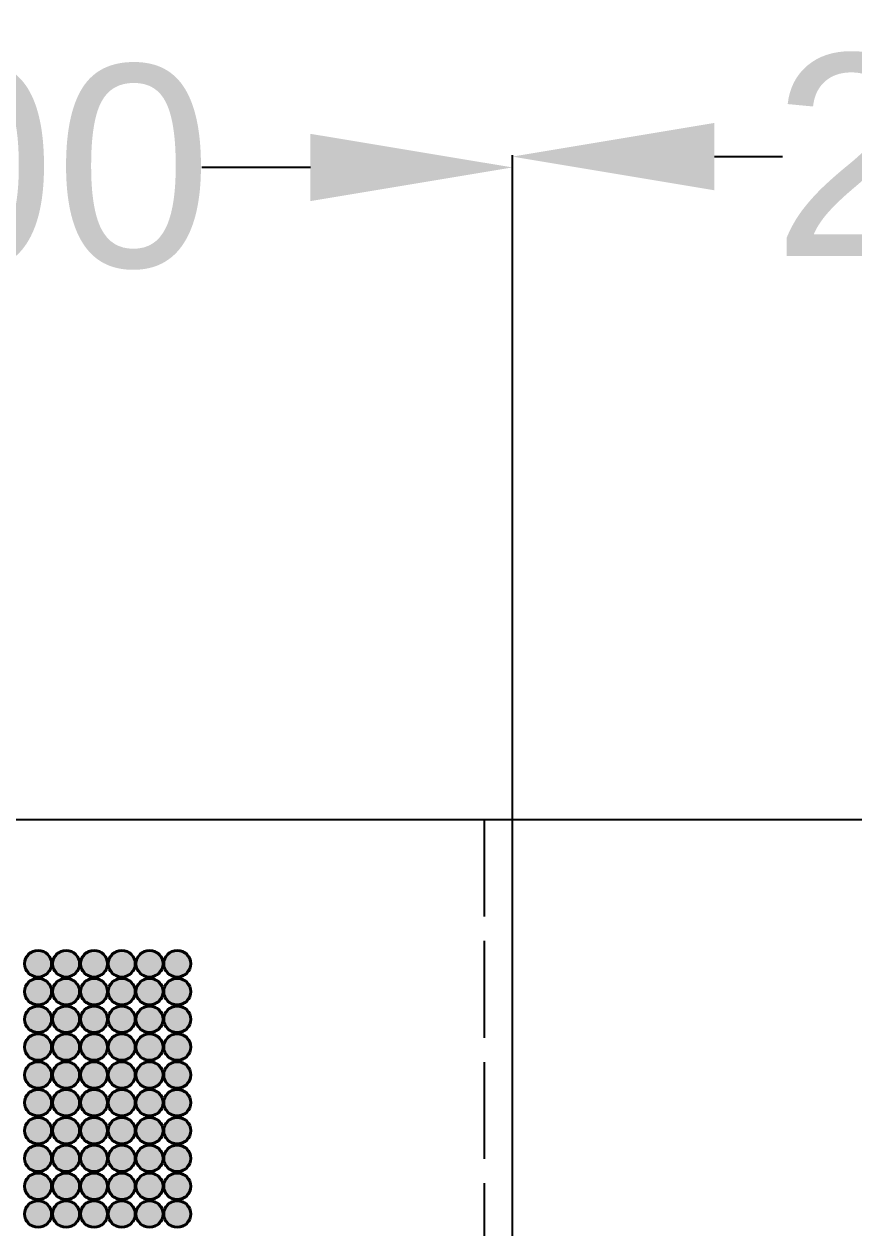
# Model space of a CAD drawing. Header units: inches. Extents: x 2620 to 4317, y 1826 to 2873.
# Drawn here: x 3365.8 to 3468.5, y 2612.5 to 2761.5 of the extents above; entities that cross this region are included whole.
import ezdxf

# ---------------------------------------------------------------- set-up
doc = ezdxf.new("R2010")
doc.units = ezdxf.units.IN
doc.header["$MEASUREMENT"] = 0
doc.linetypes.add('ACAD_ISO02W100', pattern=[15, 12, -3])
doc.styles.get("Standard").update_dxf_attribs({"font": 'arial.ttf'})
doc.dimstyles.new('Annotative', dxfattribs={"dimscale": 0, "dimtxt": 25, "dimasz": 25, "dimexe": 0.18, "dimexo": 0.0625, "dimgap": 0.09, "dimtad": 0, "dimtih": 1, "dimtoh": 1, "dimdec": 4, "dimzin": 0, "dimdsep": 46, "dimtxsty": 'Standard', "dimcen": 0.09, "dimclrd": 1, "dimclre": 1, "dimadec": 0, "dimazin": 0, "dimtfac": 1, "dimtdec": 4, "dimtofl": 0, "dimtmove": 0, "dimatfit": 3, "dimfxl": 1, "dimtolj": 1, "dimtzin": 0, "dimarcsym": 0})

# ---------------------------------------------------------------- blocks, each defined once
blk = doc.blocks.new('*D2')
at = {"color": 1, "lineweight": -2, "transparency": 16777216}
for p, q in [((3206.25, 2663.06), (3206.25, 2743.93)), ((3426.25, 2663.06), (3426.25, 2743.93)), ((3231.25, 2743.75), (3244.67, 2743.75)), ((3401.25, 2743.75), (3387.83, 2743.75))]:
    blk.add_line(p, q, dxfattribs=at)
at = {"color": 1, "transparency": 16777216}
for points in [[(3231.25, 2747.91), (3231.25, 2739.58), (3206.25, 2743.75)], [(3401.25, 2747.91), (3401.25, 2739.58), (3426.25, 2743.75)]]:
    blk.add_solid(points, dxfattribs=at)
at = {"layer": 'Defpoints', "color": 0, "transparency": 16777216}
for p in [(3426.25, 2743.75), (3206.25, 2662.99), (3426.25, 2662.99)]:
    blk.add_point(p, dxfattribs=at)
at = {"color": 0, "transparency": 16777216, "insert": (3316.25, 2743.75), "char_height": 25, "attachment_point": 5}
blk.add_mtext('\\A1;220.0000', dxfattribs=at)
blk = doc.blocks.new('*D8')
at = {"color": 1, "linetype": 'ACAD_ISO02W100', "lineweight": -2, "transparency": 16777216}
for p, q in [((3426.25, 2663.06), (3426.25, 2745.27)), ((3451.25, 2745.09), (3459.67, 2745.09)), ((3611.25, 2745.09), (3602.83, 2745.09)), ((3636.25, 2663.06), (3636.25, 2745.27))]:
    blk.add_line(p, q, dxfattribs=at)
at = {"color": 1, "linetype": 'ACAD_ISO02W100', "transparency": 16777216}
for points in [[(3451.25, 2749.26), (3451.25, 2740.92), (3426.25, 2745.09)], [(3611.25, 2749.26), (3611.25, 2740.92), (3636.25, 2745.09)]]:
    blk.add_solid(points, dxfattribs=at)
at = {"layer": 'Defpoints', "color": 0, "linetype": 'ACAD_ISO02W100', "transparency": 16777216}
for p in [(3636.25, 2745.09), (3426.25, 2662.99), (3636.25, 2662.99)]:
    blk.add_point(p, dxfattribs=at)
at = {"color": 0, "linetype": 'ACAD_ISO02W100', "transparency": 16777216, "insert": (3531.25, 2745.09), "char_height": 25, "attachment_point": 5}
blk.add_mtext('\\A1;210.0000', dxfattribs=at)

msp = doc.modelspace()

# ---------------------------------------------------------------- hatches: boundary and pattern name
h = msp.add_hatch(color=256)
h.dxf.hatch_style = 1
h.set_gradient(color1=(41, 49, 137), color2=(19, 103, 52), tint=1, name='INVCURVED')
h.paths.add_polyline_path([(3365.83755, 2645.15441, 1), (3369.27755, 2645.15441, 1)])
h.paths.add_polyline_path([(3369.15255, 2645.15441, -1), (3365.96255, 2645.15441, -1)], flags=16)
h = msp.add_hatch(color=256)
h.dxf.hatch_style = 1
h.set_gradient(color1=(242, 103, 34), color2=(248, 153, 30), tint=1)
h.paths.add_polyline_path([(3369.15255, 2645.15441, 1), (3365.96255, 2645.15441, 1)])
h = msp.add_hatch(color=256)
h.dxf.hatch_style = 1
h.set_gradient(color1=(41, 49, 137), color2=(19, 103, 52), tint=1, name='INVCURVED')
h.paths.add_polyline_path([(3369.30374, 2645.15441, 1), (3372.74374, 2645.15441, 1)])
h.paths.add_polyline_path([(3372.61874, 2645.15441, -1), (3369.42874, 2645.15441, -1)], flags=16)
h = msp.add_hatch(color=256)
h.dxf.hatch_style = 1
h.set_gradient(color1=(242, 103, 34), color2=(248, 153, 30), tint=1)
h.paths.add_polyline_path([(3372.61874, 2645.15441, 1), (3369.42874, 2645.15441, 1)])
h = msp.add_hatch(color=256)
h.dxf.hatch_style = 1
h.set_gradient(color1=(41, 49, 137), color2=(19, 103, 52), tint=1, name='INVCURVED')
h.paths.add_polyline_path([(3372.75767, 2645.15441, 1), (3376.19767, 2645.15441, 1)])
h.paths.add_polyline_path([(3376.07267, 2645.15441, -1), (3372.88267, 2645.15441, -1)], flags=16)
h = msp.add_hatch(color=256)
h.dxf.hatch_style = 1
h.set_gradient(color1=(242, 103, 34), color2=(248, 153, 30), tint=1)
h.paths.add_polyline_path([(3376.07267, 2645.15441, 1), (3372.88267, 2645.15441, 1)])
h = msp.add_hatch(color=256)
h.dxf.hatch_style = 1
h.set_gradient(color1=(41, 49, 137), color2=(19, 103, 52), tint=1, name='INVCURVED')
h.paths.add_polyline_path([(3376.19244, 2645.15441, 1), (3379.63244, 2645.15441, 1)])
h.paths.add_polyline_path([(3379.50744, 2645.15441, -1), (3376.31744, 2645.15441, -1)], flags=16)
h = msp.add_hatch(color=256)
h.dxf.hatch_style = 1
h.set_gradient(color1=(242, 103, 34), color2=(248, 153, 30), tint=1)
h.paths.add_polyline_path([(3379.50744, 2645.15441, 1), (3376.31744, 2645.15441, 1)])
h = msp.add_hatch(color=256)
h.dxf.hatch_style = 1
h.set_gradient(color1=(41, 49, 137), color2=(19, 103, 52), tint=1, name='INVCURVED')
h.paths.add_polyline_path([(3379.62721, 2645.15441, 1), (3383.06721, 2645.15441, 1)])
h.paths.add_polyline_path([(3382.94221, 2645.15441, -1), (3379.75221, 2645.15441, -1)], flags=16)
h = msp.add_hatch(color=256)
h.dxf.hatch_style = 1
h.set_gradient(color1=(242, 103, 34), color2=(248, 153, 30), tint=1)
h.paths.add_polyline_path([(3382.94221, 2645.15441, 1), (3379.75221, 2645.15441, 1)])
h = msp.add_hatch(color=256)
h.dxf.hatch_style = 1
h.set_gradient(color1=(41, 49, 137), color2=(19, 103, 52), tint=1, name='INVCURVED')
h.paths.add_polyline_path([(3383.06179, 2645.15441, 1), (3386.50179, 2645.15441, 1)])
h.paths.add_polyline_path([(3386.37679, 2645.15441, -1), (3383.18679, 2645.15441, -1)], flags=16)
h = msp.add_hatch(color=256)
h.dxf.hatch_style = 1
h.set_gradient(color1=(242, 103, 34), color2=(248, 153, 30), tint=1)
h.paths.add_polyline_path([(3386.37679, 2645.15441, 1), (3383.18679, 2645.15441, 1)])
h = msp.add_hatch(color=256)
h.dxf.hatch_style = 1
h.set_gradient(color1=(41, 49, 137), color2=(19, 103, 52), tint=1, name='INVCURVED')
h.paths.add_polyline_path([(3365.83755, 2641.71186, 1), (3369.27755, 2641.71186, 1)])
h.paths.add_polyline_path([(3369.15255, 2641.71186, -1), (3365.96255, 2641.71186, -1)], flags=16)
h = msp.add_hatch(color=256)
h.dxf.hatch_style = 1
h.set_gradient(color1=(242, 103, 34), color2=(248, 153, 30), tint=1)
h.paths.add_polyline_path([(3369.15255, 2641.71186, 1), (3365.96255, 2641.71186, 1)])
h = msp.add_hatch(color=256)
h.dxf.hatch_style = 1
h.set_gradient(color1=(41, 49, 137), color2=(19, 103, 52), tint=1, name='INVCURVED')
h.paths.add_polyline_path([(3369.30374, 2641.71186, 1), (3372.74374, 2641.71186, 1)])
h.paths.add_polyline_path([(3372.61874, 2641.71186, -1), (3369.42874, 2641.71186, -1)], flags=16)
h = msp.add_hatch(color=256)
h.dxf.hatch_style = 1
h.set_gradient(color1=(242, 103, 34), color2=(248, 153, 30), tint=1)
h.paths.add_polyline_path([(3372.61874, 2641.71186, 1), (3369.42874, 2641.71186, 1)])
h = msp.add_hatch(color=256)
h.dxf.hatch_style = 1
h.set_gradient(color1=(41, 49, 137), color2=(19, 103, 52), tint=1, name='INVCURVED')
h.paths.add_polyline_path([(3372.75767, 2641.71186, 1), (3376.19767, 2641.71186, 1)])
h.paths.add_polyline_path([(3376.07267, 2641.71186, -1), (3372.88267, 2641.71186, -1)], flags=16)
h = msp.add_hatch(color=256)
h.dxf.hatch_style = 1
h.set_gradient(color1=(242, 103, 34), color2=(248, 153, 30), tint=1)
h.paths.add_polyline_path([(3376.07267, 2641.71186, 1), (3372.88267, 2641.71186, 1)])
h = msp.add_hatch(color=256)
h.dxf.hatch_style = 1
h.set_gradient(color1=(41, 49, 137), color2=(19, 103, 52), tint=1, name='INVCURVED')
h.paths.add_polyline_path([(3376.19244, 2641.71186, 1), (3379.63244, 2641.71186, 1)])
h.paths.add_polyline_path([(3379.50744, 2641.71186, -1), (3376.31744, 2641.71186, -1)], flags=16)
h = msp.add_hatch(color=256)
h.dxf.hatch_style = 1
h.set_gradient(color1=(242, 103, 34), color2=(248, 153, 30), tint=1)
h.paths.add_polyline_path([(3379.50744, 2641.71186, 1), (3376.31744, 2641.71186, 1)])
h = msp.add_hatch(color=256)
h.dxf.hatch_style = 1
h.set_gradient(color1=(41, 49, 137), color2=(19, 103, 52), tint=1, name='INVCURVED')
h.paths.add_polyline_path([(3379.62721, 2641.71186, 1), (3383.06721, 2641.71186, 1)])
h.paths.add_polyline_path([(3382.94221, 2641.71186, -1), (3379.75221, 2641.71186, -1)], flags=16)
h = msp.add_hatch(color=256)
h.dxf.hatch_style = 1
h.set_gradient(color1=(242, 103, 34), color2=(248, 153, 30), tint=1)
h.paths.add_polyline_path([(3382.94221, 2641.71186, 1), (3379.75221, 2641.71186, 1)])
h = msp.add_hatch(color=256)
h.dxf.hatch_style = 1
h.set_gradient(color1=(41, 49, 137), color2=(19, 103, 52), tint=1, name='INVCURVED')
h.paths.add_polyline_path([(3383.06179, 2641.71186, 1), (3386.50179, 2641.71186, 1)])
h.paths.add_polyline_path([(3386.37679, 2641.71186, -1), (3383.18679, 2641.71186, -1)], flags=16)
h = msp.add_hatch(color=256)
h.dxf.hatch_style = 1
h.set_gradient(color1=(242, 103, 34), color2=(248, 153, 30), tint=1)
h.paths.add_polyline_path([(3386.37679, 2641.71186, 1), (3383.18679, 2641.71186, 1)])
h = msp.add_hatch(color=256)
h.dxf.hatch_style = 1
h.set_gradient(color1=(41, 49, 137), color2=(19, 103, 52), tint=1, name='INVCURVED')
h.paths.add_polyline_path([(3365.83755, 2638.28209, 1), (3369.27755, 2638.28209, 1)])
h.paths.add_polyline_path([(3369.15255, 2638.28209, -1), (3365.96255, 2638.28209, -1)], flags=16)
h = msp.add_hatch(color=256)
h.dxf.hatch_style = 1
h.set_gradient(color1=(242, 103, 34), color2=(248, 153, 30), tint=1)
h.paths.add_polyline_path([(3369.15255, 2638.28209, 1), (3365.96255, 2638.28209, 1)])
h = msp.add_hatch(color=256)
h.dxf.hatch_style = 1
h.set_gradient(color1=(41, 49, 137), color2=(19, 103, 52), tint=1, name='INVCURVED')
h.paths.add_polyline_path([(3369.30374, 2638.28209, 1), (3372.74374, 2638.28209, 1)])
h.paths.add_polyline_path([(3372.61874, 2638.28209, -1), (3369.42874, 2638.28209, -1)], flags=16)
h = msp.add_hatch(color=256)
h.dxf.hatch_style = 1
h.set_gradient(color1=(242, 103, 34), color2=(248, 153, 30), tint=1)
h.paths.add_polyline_path([(3372.61874, 2638.28209, 1), (3369.42874, 2638.28209, 1)])
h = msp.add_hatch(color=256)
h.dxf.hatch_style = 1
h.set_gradient(color1=(41, 49, 137), color2=(19, 103, 52), tint=1, name='INVCURVED')
h.paths.add_polyline_path([(3372.75767, 2638.28209, 1), (3376.19767, 2638.28209, 1)])
h.paths.add_polyline_path([(3376.07267, 2638.28209, -1), (3372.88267, 2638.28209, -1)], flags=16)
h = msp.add_hatch(color=256)
h.dxf.hatch_style = 1
h.set_gradient(color1=(242, 103, 34), color2=(248, 153, 30), tint=1)
h.paths.add_polyline_path([(3376.07267, 2638.28209, 1), (3372.88267, 2638.28209, 1)])
h = msp.add_hatch(color=256)
h.dxf.hatch_style = 1
h.set_gradient(color1=(41, 49, 137), color2=(19, 103, 52), tint=1, name='INVCURVED')
h.paths.add_polyline_path([(3376.19244, 2638.28209, 1), (3379.63244, 2638.28209, 1)])
h.paths.add_polyline_path([(3379.50744, 2638.28209, -1), (3376.31744, 2638.28209, -1)], flags=16)
h = msp.add_hatch(color=256)
h.dxf.hatch_style = 1
h.set_gradient(color1=(242, 103, 34), color2=(248, 153, 30), tint=1)
h.paths.add_polyline_path([(3379.50744, 2638.28209, 1), (3376.31744, 2638.28209, 1)])
h = msp.add_hatch(color=256)
h.dxf.hatch_style = 1
h.set_gradient(color1=(41, 49, 137), color2=(19, 103, 52), tint=1, name='INVCURVED')
h.paths.add_polyline_path([(3379.62721, 2638.28209, 1), (3383.06721, 2638.28209, 1)])
h.paths.add_polyline_path([(3382.94221, 2638.28209, -1), (3379.75221, 2638.28209, -1)], flags=16)
h = msp.add_hatch(color=256)
h.dxf.hatch_style = 1
h.set_gradient(color1=(242, 103, 34), color2=(248, 153, 30), tint=1)
h.paths.add_polyline_path([(3382.94221, 2638.28209, 1), (3379.75221, 2638.28209, 1)])
h = msp.add_hatch(color=256)
h.dxf.hatch_style = 1
h.set_gradient(color1=(41, 49, 137), color2=(19, 103, 52), tint=1, name='INVCURVED')
h.paths.add_polyline_path([(3383.06179, 2638.28209, 1), (3386.50179, 2638.28209, 1)])
h.paths.add_polyline_path([(3386.37679, 2638.28209, -1), (3383.18679, 2638.28209, -1)], flags=16)
h = msp.add_hatch(color=256)
h.dxf.hatch_style = 1
h.set_gradient(color1=(242, 103, 34), color2=(248, 153, 30), tint=1)
h.paths.add_polyline_path([(3386.37679, 2638.28209, 1), (3383.18679, 2638.28209, 1)])
h = msp.add_hatch(color=256)
h.dxf.hatch_style = 1
h.set_gradient(color1=(41, 49, 137), color2=(19, 103, 52), tint=1, name='INVCURVED')
h.paths.add_polyline_path([(3365.83755, 2634.83955, 1), (3369.27755, 2634.83955, 1)])
h.paths.add_polyline_path([(3369.15255, 2634.83955, -1), (3365.96255, 2634.83955, -1)], flags=16)
h = msp.add_hatch(color=256)
h.dxf.hatch_style = 1
h.set_gradient(color1=(41, 49, 137), color2=(19, 103, 52), tint=1, name='INVCURVED')
h.paths.add_polyline_path([(3369.30374, 2634.83955, 1), (3372.74374, 2634.83955, 1)])
h.paths.add_polyline_path([(3372.61874, 2634.83955, -1), (3369.42874, 2634.83955, -1)], flags=16)
h = msp.add_hatch(color=256)
h.dxf.hatch_style = 1
h.set_gradient(color1=(41, 49, 137), color2=(19, 103, 52), tint=1, name='INVCURVED')
h.paths.add_polyline_path([(3372.75767, 2634.83955, 1), (3376.19767, 2634.83955, 1)])
h.paths.add_polyline_path([(3376.07267, 2634.83955, -1), (3372.88267, 2634.83955, -1)], flags=16)
h = msp.add_hatch(color=256)
h.dxf.hatch_style = 1
h.set_gradient(color1=(41, 49, 137), color2=(19, 103, 52), tint=1, name='INVCURVED')
h.paths.add_polyline_path([(3376.19244, 2634.83955, 1), (3379.63244, 2634.83955, 1)])
h.paths.add_polyline_path([(3379.50744, 2634.83955, -1), (3376.31744, 2634.83955, -1)], flags=16)
h = msp.add_hatch(color=256)
h.dxf.hatch_style = 1
h.set_gradient(color1=(41, 49, 137), color2=(19, 103, 52), tint=1, name='INVCURVED')
h.paths.add_polyline_path([(3379.62721, 2634.83955, 1), (3383.06721, 2634.83955, 1)])
h.paths.add_polyline_path([(3382.94221, 2634.83955, -1), (3379.75221, 2634.83955, -1)], flags=16)
h = msp.add_hatch(color=256)
h.dxf.hatch_style = 1
h.set_gradient(color1=(41, 49, 137), color2=(19, 103, 52), tint=1, name='INVCURVED')
h.paths.add_polyline_path([(3383.06179, 2634.83955, 1), (3386.50179, 2634.83955, 1)])
h.paths.add_polyline_path([(3386.37679, 2634.83955, -1), (3383.18679, 2634.83955, -1)], flags=16)
h = msp.add_hatch(color=256)
h.dxf.hatch_style = 1
h.set_gradient(color1=(242, 103, 34), color2=(248, 153, 30), tint=1)
h.paths.add_polyline_path([(3369.15255, 2634.83955, 1), (3365.96255, 2634.83955, 1)])
h = msp.add_hatch(color=256)
h.dxf.hatch_style = 1
h.set_gradient(color1=(242, 103, 34), color2=(248, 153, 30), tint=1)
h.paths.add_polyline_path([(3372.61874, 2634.83955, 1), (3369.42874, 2634.83955, 1)])
h = msp.add_hatch(color=256)
h.dxf.hatch_style = 1
h.set_gradient(color1=(242, 103, 34), color2=(248, 153, 30), tint=1)
h.paths.add_polyline_path([(3376.07267, 2634.83955, 1), (3372.88267, 2634.83955, 1)])
h = msp.add_hatch(color=256)
h.dxf.hatch_style = 1
h.set_gradient(color1=(242, 103, 34), color2=(248, 153, 30), tint=1)
h.paths.add_polyline_path([(3379.50744, 2634.83955, 1), (3376.31744, 2634.83955, 1)])
h = msp.add_hatch(color=256)
h.dxf.hatch_style = 1
h.set_gradient(color1=(242, 103, 34), color2=(248, 153, 30), tint=1)
h.paths.add_polyline_path([(3382.94221, 2634.83955, 1), (3379.75221, 2634.83955, 1)])
h = msp.add_hatch(color=256)
h.dxf.hatch_style = 1
h.set_gradient(color1=(242, 103, 34), color2=(248, 153, 30), tint=1)
h.paths.add_polyline_path([(3386.37679, 2634.83955, 1), (3383.18679, 2634.83955, 1)])
h = msp.add_hatch(color=256)
h.dxf.hatch_style = 1
h.set_gradient(color1=(41, 49, 137), color2=(19, 103, 52), tint=1, name='INVCURVED')
h.paths.add_polyline_path([(3365.83755, 2631.4006, 1), (3369.27755, 2631.4006, 1)])
h.paths.add_polyline_path([(3369.15255, 2631.4006, -1), (3365.96255, 2631.4006, -1)], flags=16)
h = msp.add_hatch(color=256)
h.dxf.hatch_style = 1
h.set_gradient(color1=(242, 103, 34), color2=(248, 153, 30), tint=1)
h.paths.add_polyline_path([(3369.15255, 2631.4006, 1), (3365.96255, 2631.4006, 1)])
h = msp.add_hatch(color=256)
h.dxf.hatch_style = 1
h.set_gradient(color1=(41, 49, 137), color2=(19, 103, 52), tint=1, name='INVCURVED')
h.paths.add_polyline_path([(3369.30374, 2631.4006, 1), (3372.74374, 2631.4006, 1)])
h.paths.add_polyline_path([(3372.61874, 2631.4006, -1), (3369.42874, 2631.4006, -1)], flags=16)
h = msp.add_hatch(color=256)
h.dxf.hatch_style = 1
h.set_gradient(color1=(242, 103, 34), color2=(248, 153, 30), tint=1)
h.paths.add_polyline_path([(3372.61874, 2631.4006, 1), (3369.42874, 2631.4006, 1)])
h = msp.add_hatch(color=256)
h.dxf.hatch_style = 1
h.set_gradient(color1=(41, 49, 137), color2=(19, 103, 52), tint=1, name='INVCURVED')
h.paths.add_polyline_path([(3372.75767, 2631.4006, 1), (3376.19767, 2631.4006, 1)])
h.paths.add_polyline_path([(3376.07267, 2631.4006, -1), (3372.88267, 2631.4006, -1)], flags=16)
h = msp.add_hatch(color=256)
h.dxf.hatch_style = 1
h.set_gradient(color1=(242, 103, 34), color2=(248, 153, 30), tint=1)
h.paths.add_polyline_path([(3376.07267, 2631.4006, 1), (3372.88267, 2631.4006, 1)])
h = msp.add_hatch(color=256)
h.dxf.hatch_style = 1
h.set_gradient(color1=(41, 49, 137), color2=(19, 103, 52), tint=1, name='INVCURVED')
h.paths.add_polyline_path([(3376.19244, 2631.4006, 1), (3379.63244, 2631.4006, 1)])
h.paths.add_polyline_path([(3379.50744, 2631.4006, -1), (3376.31744, 2631.4006, -1)], flags=16)
h = msp.add_hatch(color=256)
h.dxf.hatch_style = 1
h.set_gradient(color1=(242, 103, 34), color2=(248, 153, 30), tint=1)
h.paths.add_polyline_path([(3379.50744, 2631.4006, 1), (3376.31744, 2631.4006, 1)])
h = msp.add_hatch(color=256)
h.dxf.hatch_style = 1
h.set_gradient(color1=(41, 49, 137), color2=(19, 103, 52), tint=1, name='INVCURVED')
h.paths.add_polyline_path([(3379.62721, 2631.4006, 1), (3383.06721, 2631.4006, 1)])
h.paths.add_polyline_path([(3382.94221, 2631.4006, -1), (3379.75221, 2631.4006, -1)], flags=16)
h = msp.add_hatch(color=256)
h.dxf.hatch_style = 1
h.set_gradient(color1=(242, 103, 34), color2=(248, 153, 30), tint=1)
h.paths.add_polyline_path([(3382.94221, 2631.4006, 1), (3379.75221, 2631.4006, 1)])
h = msp.add_hatch(color=256)
h.dxf.hatch_style = 1
h.set_gradient(color1=(41, 49, 137), color2=(19, 103, 52), tint=1, name='INVCURVED')
h.paths.add_polyline_path([(3383.06179, 2631.4006, 1), (3386.50179, 2631.4006, 1)])
h.paths.add_polyline_path([(3386.37679, 2631.4006, -1), (3383.18679, 2631.4006, -1)], flags=16)
h = msp.add_hatch(color=256)
h.dxf.hatch_style = 1
h.set_gradient(color1=(242, 103, 34), color2=(248, 153, 30), tint=1)
h.paths.add_polyline_path([(3386.37679, 2631.4006, 1), (3383.18679, 2631.4006, 1)])
h = msp.add_hatch(color=256)
h.dxf.hatch_style = 1
h.set_gradient(color1=(41, 49, 137), color2=(19, 103, 52), tint=1, name='INVCURVED')
h.paths.add_polyline_path([(3365.83755, 2627.95708, 1), (3369.27755, 2627.95708, 1)])
h.paths.add_polyline_path([(3369.15255, 2627.95708, -1), (3365.96255, 2627.95708, -1)], flags=16)
h = msp.add_hatch(color=256)
h.dxf.hatch_style = 1
h.set_gradient(color1=(242, 103, 34), color2=(248, 153, 30), tint=1)
h.paths.add_polyline_path([(3369.15255, 2627.95708, 1), (3365.96255, 2627.95708, 1)])
h = msp.add_hatch(color=256)
h.dxf.hatch_style = 1
h.set_gradient(color1=(41, 49, 137), color2=(19, 103, 52), tint=1, name='INVCURVED')
h.paths.add_polyline_path([(3369.30374, 2627.95708, 1), (3372.74374, 2627.95708, 1)])
h.paths.add_polyline_path([(3372.61874, 2627.95708, -1), (3369.42874, 2627.95708, -1)], flags=16)
h = msp.add_hatch(color=256)
h.dxf.hatch_style = 1
h.set_gradient(color1=(242, 103, 34), color2=(248, 153, 30), tint=1)
h.paths.add_polyline_path([(3372.61874, 2627.95708, 1), (3369.42874, 2627.95708, 1)])
h = msp.add_hatch(color=256)
h.dxf.hatch_style = 1
h.set_gradient(color1=(41, 49, 137), color2=(19, 103, 52), tint=1, name='INVCURVED')
h.paths.add_polyline_path([(3372.75767, 2627.95708, 1), (3376.19767, 2627.95708, 1)])
h.paths.add_polyline_path([(3376.07267, 2627.95708, -1), (3372.88267, 2627.95708, -1)], flags=16)
h = msp.add_hatch(color=256)
h.dxf.hatch_style = 1
h.set_gradient(color1=(242, 103, 34), color2=(248, 153, 30), tint=1)
h.paths.add_polyline_path([(3376.07267, 2627.95708, 1), (3372.88267, 2627.95708, 1)])
h = msp.add_hatch(color=256)
h.dxf.hatch_style = 1
h.set_gradient(color1=(41, 49, 137), color2=(19, 103, 52), tint=1, name='INVCURVED')
h.paths.add_polyline_path([(3376.19244, 2627.95708, 1), (3379.63244, 2627.95708, 1)])
h.paths.add_polyline_path([(3379.50744, 2627.95708, -1), (3376.31744, 2627.95708, -1)], flags=16)
h = msp.add_hatch(color=256)
h.dxf.hatch_style = 1
h.set_gradient(color1=(242, 103, 34), color2=(248, 153, 30), tint=1)
h.paths.add_polyline_path([(3379.50744, 2627.95708, 1), (3376.31744, 2627.95708, 1)])
h = msp.add_hatch(color=256)
h.dxf.hatch_style = 1
h.set_gradient(color1=(41, 49, 137), color2=(19, 103, 52), tint=1, name='INVCURVED')
h.paths.add_polyline_path([(3379.62721, 2627.95708, 1), (3383.06721, 2627.95708, 1)])
h.paths.add_polyline_path([(3382.94221, 2627.95708, -1), (3379.75221, 2627.95708, -1)], flags=16)
h = msp.add_hatch(color=256)
h.dxf.hatch_style = 1
h.set_gradient(color1=(242, 103, 34), color2=(248, 153, 30), tint=1)
h.paths.add_polyline_path([(3382.94221, 2627.95708, 1), (3379.75221, 2627.95708, 1)])
h = msp.add_hatch(color=256)
h.dxf.hatch_style = 1
h.set_gradient(color1=(41, 49, 137), color2=(19, 103, 52), tint=1, name='INVCURVED')
h.paths.add_polyline_path([(3383.06179, 2627.95708, 1), (3386.50179, 2627.95708, 1)])
h.paths.add_polyline_path([(3386.37679, 2627.95708, -1), (3383.18679, 2627.95708, -1)], flags=16)
h = msp.add_hatch(color=256)
h.dxf.hatch_style = 1
h.set_gradient(color1=(242, 103, 34), color2=(248, 153, 30), tint=1)
h.paths.add_polyline_path([(3386.37679, 2627.95708, 1), (3383.18679, 2627.95708, 1)])
h = msp.add_hatch(color=256)
h.dxf.hatch_style = 1
h.set_gradient(color1=(41, 49, 137), color2=(19, 103, 52), tint=1, name='INVCURVED')
h.paths.add_polyline_path([(3365.83755, 2624.49972, 1), (3369.27755, 2624.49972, 1)])
h.paths.add_polyline_path([(3369.15255, 2624.49972, -1), (3365.96255, 2624.49972, -1)], flags=16)
h = msp.add_hatch(color=256)
h.dxf.hatch_style = 1
h.set_gradient(color1=(41, 49, 137), color2=(19, 103, 52), tint=1, name='INVCURVED')
h.paths.add_polyline_path([(3369.30374, 2624.49972, 1), (3372.74374, 2624.49972, 1)])
h.paths.add_polyline_path([(3372.61874, 2624.49972, -1), (3369.42874, 2624.49972, -1)], flags=16)
h = msp.add_hatch(color=256)
h.dxf.hatch_style = 1
h.set_gradient(color1=(41, 49, 137), color2=(19, 103, 52), tint=1, name='INVCURVED')
h.paths.add_polyline_path([(3372.75767, 2624.49972, 1), (3376.19767, 2624.49972, 1)])
h.paths.add_polyline_path([(3376.07267, 2624.49972, -1), (3372.88267, 2624.49972, -1)], flags=16)
h = msp.add_hatch(color=256)
h.dxf.hatch_style = 1
h.set_gradient(color1=(41, 49, 137), color2=(19, 103, 52), tint=1, name='INVCURVED')
h.paths.add_polyline_path([(3376.19244, 2624.49972, 1), (3379.63244, 2624.49972, 1)])
h.paths.add_polyline_path([(3379.50744, 2624.49972, -1), (3376.31744, 2624.49972, -1)], flags=16)
h = msp.add_hatch(color=256)
h.dxf.hatch_style = 1
h.set_gradient(color1=(41, 49, 137), color2=(19, 103, 52), tint=1, name='INVCURVED')
h.paths.add_polyline_path([(3379.62721, 2624.49972, 1), (3383.06721, 2624.49972, 1)])
h.paths.add_polyline_path([(3382.94221, 2624.49972, -1), (3379.75221, 2624.49972, -1)], flags=16)
h = msp.add_hatch(color=256)
h.dxf.hatch_style = 1
h.set_gradient(color1=(41, 49, 137), color2=(19, 103, 52), tint=1, name='INVCURVED')
h.paths.add_polyline_path([(3383.06179, 2624.49972, 1), (3386.50179, 2624.49972, 1)])
h.paths.add_polyline_path([(3386.37679, 2624.49972, -1), (3383.18679, 2624.49972, -1)], flags=16)
h = msp.add_hatch(color=256)
h.dxf.hatch_style = 1
h.set_gradient(color1=(242, 103, 34), color2=(248, 153, 30), tint=1)
h.paths.add_polyline_path([(3369.15255, 2624.49972, 1), (3365.96255, 2624.49972, 1)])
h = msp.add_hatch(color=256)
h.dxf.hatch_style = 1
h.set_gradient(color1=(242, 103, 34), color2=(248, 153, 30), tint=1)
h.paths.add_polyline_path([(3372.61874, 2624.49972, 1), (3369.42874, 2624.49972, 1)])
h = msp.add_hatch(color=256)
h.dxf.hatch_style = 1
h.set_gradient(color1=(242, 103, 34), color2=(248, 153, 30), tint=1)
h.paths.add_polyline_path([(3376.07267, 2624.49972, 1), (3372.88267, 2624.49972, 1)])
h = msp.add_hatch(color=256)
h.dxf.hatch_style = 1
h.set_gradient(color1=(242, 103, 34), color2=(248, 153, 30), tint=1)
h.paths.add_polyline_path([(3379.50744, 2624.49972, 1), (3376.31744, 2624.49972, 1)])
h = msp.add_hatch(color=256)
h.dxf.hatch_style = 1
h.set_gradient(color1=(242, 103, 34), color2=(248, 153, 30), tint=1)
h.paths.add_polyline_path([(3382.94221, 2624.49972, 1), (3379.75221, 2624.49972, 1)])
h = msp.add_hatch(color=256)
h.dxf.hatch_style = 1
h.set_gradient(color1=(242, 103, 34), color2=(248, 153, 30), tint=1)
h.paths.add_polyline_path([(3386.37679, 2624.49972, 1), (3383.18679, 2624.49972, 1)])
h = msp.add_hatch(color=256)
h.dxf.hatch_style = 1
h.set_gradient(color1=(41, 49, 137), color2=(19, 103, 52), tint=1, name='INVCURVED')
h.paths.add_polyline_path([(3365.83755, 2621.05747, 1), (3369.27755, 2621.05747, 1)])
h.paths.add_polyline_path([(3369.15255, 2621.05747, -1), (3365.96255, 2621.05747, -1)], flags=16)
h = msp.add_hatch(color=256)
h.dxf.hatch_style = 1
h.set_gradient(color1=(242, 103, 34), color2=(248, 153, 30), tint=1)
h.paths.add_polyline_path([(3369.15255, 2621.05747, 1), (3365.96255, 2621.05747, 1)])
h = msp.add_hatch(color=256)
h.dxf.hatch_style = 1
h.set_gradient(color1=(41, 49, 137), color2=(19, 103, 52), tint=1, name='INVCURVED')
h.paths.add_polyline_path([(3369.30374, 2621.05747, 1), (3372.74374, 2621.05747, 1)])
h.paths.add_polyline_path([(3372.61874, 2621.05747, -1), (3369.42874, 2621.05747, -1)], flags=16)
h = msp.add_hatch(color=256)
h.dxf.hatch_style = 1
h.set_gradient(color1=(242, 103, 34), color2=(248, 153, 30), tint=1)
h.paths.add_polyline_path([(3372.61874, 2621.05747, 1), (3369.42874, 2621.05747, 1)])
h = msp.add_hatch(color=256)
h.dxf.hatch_style = 1
h.set_gradient(color1=(41, 49, 137), color2=(19, 103, 52), tint=1, name='INVCURVED')
h.paths.add_polyline_path([(3372.75767, 2621.05747, 1), (3376.19767, 2621.05747, 1)])
h.paths.add_polyline_path([(3376.07267, 2621.05747, -1), (3372.88267, 2621.05747, -1)], flags=16)
h = msp.add_hatch(color=256)
h.dxf.hatch_style = 1
h.set_gradient(color1=(242, 103, 34), color2=(248, 153, 30), tint=1)
h.paths.add_polyline_path([(3376.07267, 2621.05747, 1), (3372.88267, 2621.05747, 1)])
h = msp.add_hatch(color=256)
h.dxf.hatch_style = 1
h.set_gradient(color1=(41, 49, 137), color2=(19, 103, 52), tint=1, name='INVCURVED')
h.paths.add_polyline_path([(3376.19244, 2621.05747, 1), (3379.63244, 2621.05747, 1)])
h.paths.add_polyline_path([(3379.50744, 2621.05747, -1), (3376.31744, 2621.05747, -1)], flags=16)
h = msp.add_hatch(color=256)
h.dxf.hatch_style = 1
h.set_gradient(color1=(242, 103, 34), color2=(248, 153, 30), tint=1)
h.paths.add_polyline_path([(3379.50744, 2621.05747, 1), (3376.31744, 2621.05747, 1)])
h = msp.add_hatch(color=256)
h.dxf.hatch_style = 1
h.set_gradient(color1=(41, 49, 137), color2=(19, 103, 52), tint=1, name='INVCURVED')
h.paths.add_polyline_path([(3379.62721, 2621.05747, 1), (3383.06721, 2621.05747, 1)])
h.paths.add_polyline_path([(3382.94221, 2621.05747, -1), (3379.75221, 2621.05747, -1)], flags=16)
h = msp.add_hatch(color=256)
h.dxf.hatch_style = 1
h.set_gradient(color1=(242, 103, 34), color2=(248, 153, 30), tint=1)
h.paths.add_polyline_path([(3382.94221, 2621.05747, 1), (3379.75221, 2621.05747, 1)])
h = msp.add_hatch(color=256)
h.dxf.hatch_style = 1
h.set_gradient(color1=(41, 49, 137), color2=(19, 103, 52), tint=1, name='INVCURVED')
h.paths.add_polyline_path([(3383.06179, 2621.05747, 1), (3386.50179, 2621.05747, 1)])
h.paths.add_polyline_path([(3386.37679, 2621.05747, -1), (3383.18679, 2621.05747, -1)], flags=16)
h = msp.add_hatch(color=256)
h.dxf.hatch_style = 1
h.set_gradient(color1=(242, 103, 34), color2=(248, 153, 30), tint=1)
h.paths.add_polyline_path([(3386.37679, 2621.05747, 1), (3383.18679, 2621.05747, 1)])
h = msp.add_hatch(color=256)
h.dxf.hatch_style = 1
h.set_gradient(color1=(41, 49, 137), color2=(19, 103, 52), tint=1, name='INVCURVED')
h.paths.add_polyline_path([(3365.83755, 2617.61492, 1), (3369.27755, 2617.61492, 1)])
h.paths.add_polyline_path([(3369.15255, 2617.61492, -1), (3365.96255, 2617.61492, -1)], flags=16)
h = msp.add_hatch(color=256)
h.dxf.hatch_style = 1
h.set_gradient(color1=(242, 103, 34), color2=(248, 153, 30), tint=1)
h.paths.add_polyline_path([(3369.15255, 2617.61492, 1), (3365.96255, 2617.61492, 1)])
h = msp.add_hatch(color=256)
h.dxf.hatch_style = 1
h.set_gradient(color1=(41, 49, 137), color2=(19, 103, 52), tint=1, name='INVCURVED')
h.paths.add_polyline_path([(3369.30374, 2617.61492, 1), (3372.74374, 2617.61492, 1)])
h.paths.add_polyline_path([(3372.61874, 2617.61492, -1), (3369.42874, 2617.61492, -1)], flags=16)
h = msp.add_hatch(color=256)
h.dxf.hatch_style = 1
h.set_gradient(color1=(242, 103, 34), color2=(248, 153, 30), tint=1)
h.paths.add_polyline_path([(3372.61874, 2617.61492, 1), (3369.42874, 2617.61492, 1)])
h = msp.add_hatch(color=256)
h.dxf.hatch_style = 1
h.set_gradient(color1=(41, 49, 137), color2=(19, 103, 52), tint=1, name='INVCURVED')
h.paths.add_polyline_path([(3372.75767, 2617.61492, 1), (3376.19767, 2617.61492, 1)])
h.paths.add_polyline_path([(3376.07267, 2617.61492, -1), (3372.88267, 2617.61492, -1)], flags=16)
h = msp.add_hatch(color=256)
h.dxf.hatch_style = 1
h.set_gradient(color1=(242, 103, 34), color2=(248, 153, 30), tint=1)
h.paths.add_polyline_path([(3376.07267, 2617.61492, 1), (3372.88267, 2617.61492, 1)])
h = msp.add_hatch(color=256)
h.dxf.hatch_style = 1
h.set_gradient(color1=(41, 49, 137), color2=(19, 103, 52), tint=1, name='INVCURVED')
h.paths.add_polyline_path([(3376.19244, 2617.61492, 1), (3379.63244, 2617.61492, 1)])
h.paths.add_polyline_path([(3379.50744, 2617.61492, -1), (3376.31744, 2617.61492, -1)], flags=16)
h = msp.add_hatch(color=256)
h.dxf.hatch_style = 1
h.set_gradient(color1=(242, 103, 34), color2=(248, 153, 30), tint=1)
h.paths.add_polyline_path([(3379.50744, 2617.61492, 1), (3376.31744, 2617.61492, 1)])
h = msp.add_hatch(color=256)
h.dxf.hatch_style = 1
h.set_gradient(color1=(41, 49, 137), color2=(19, 103, 52), tint=1, name='INVCURVED')
h.paths.add_polyline_path([(3379.62721, 2617.61492, 1), (3383.06721, 2617.61492, 1)])
h.paths.add_polyline_path([(3382.94221, 2617.61492, -1), (3379.75221, 2617.61492, -1)], flags=16)
h = msp.add_hatch(color=256)
h.dxf.hatch_style = 1
h.set_gradient(color1=(242, 103, 34), color2=(248, 153, 30), tint=1)
h.paths.add_polyline_path([(3382.94221, 2617.61492, 1), (3379.75221, 2617.61492, 1)])
h = msp.add_hatch(color=256)
h.dxf.hatch_style = 1
h.set_gradient(color1=(41, 49, 137), color2=(19, 103, 52), tint=1, name='INVCURVED')
h.paths.add_polyline_path([(3383.06179, 2617.61492, 1), (3386.50179, 2617.61492, 1)])
h.paths.add_polyline_path([(3386.37679, 2617.61492, -1), (3383.18679, 2617.61492, -1)], flags=16)
h = msp.add_hatch(color=256)
h.dxf.hatch_style = 1
h.set_gradient(color1=(242, 103, 34), color2=(248, 153, 30), tint=1)
h.paths.add_polyline_path([(3386.37679, 2617.61492, 1), (3383.18679, 2617.61492, 1)])
h = msp.add_hatch(color=256)
h.dxf.hatch_style = 1
h.set_gradient(color1=(41, 49, 137), color2=(19, 103, 52), tint=1, name='INVCURVED')
h.paths.add_polyline_path([(3365.83755, 2614.17598, 1), (3369.27755, 2614.17598, 1)])
h.paths.add_polyline_path([(3369.15255, 2614.17598, -1), (3365.96255, 2614.17598, -1)], flags=16)
h = msp.add_hatch(color=256)
h.dxf.hatch_style = 1
h.set_gradient(color1=(242, 103, 34), color2=(248, 153, 30), tint=1)
h.paths.add_polyline_path([(3369.15255, 2614.17598, 1), (3365.96255, 2614.17598, 1)])
h = msp.add_hatch(color=256)
h.dxf.hatch_style = 1
h.set_gradient(color1=(41, 49, 137), color2=(19, 103, 52), tint=1, name='INVCURVED')
h.paths.add_polyline_path([(3369.30374, 2614.17598, 1), (3372.74374, 2614.17598, 1)])
h.paths.add_polyline_path([(3372.61874, 2614.17598, -1), (3369.42874, 2614.17598, -1)], flags=16)
h = msp.add_hatch(color=256)
h.dxf.hatch_style = 1
h.set_gradient(color1=(242, 103, 34), color2=(248, 153, 30), tint=1)
h.paths.add_polyline_path([(3372.61874, 2614.17598, 1), (3369.42874, 2614.17598, 1)])
h = msp.add_hatch(color=256)
h.dxf.hatch_style = 1
h.set_gradient(color1=(41, 49, 137), color2=(19, 103, 52), tint=1, name='INVCURVED')
h.paths.add_polyline_path([(3372.75767, 2614.17598, 1), (3376.19767, 2614.17598, 1)])
h.paths.add_polyline_path([(3376.07267, 2614.17598, -1), (3372.88267, 2614.17598, -1)], flags=16)
h = msp.add_hatch(color=256)
h.dxf.hatch_style = 1
h.set_gradient(color1=(242, 103, 34), color2=(248, 153, 30), tint=1)
h.paths.add_polyline_path([(3376.07267, 2614.17598, 1), (3372.88267, 2614.17598, 1)])
h = msp.add_hatch(color=256)
h.dxf.hatch_style = 1
h.set_gradient(color1=(41, 49, 137), color2=(19, 103, 52), tint=1, name='INVCURVED')
h.paths.add_polyline_path([(3376.19244, 2614.17598, 1), (3379.63244, 2614.17598, 1)])
h.paths.add_polyline_path([(3379.50744, 2614.17598, -1), (3376.31744, 2614.17598, -1)], flags=16)
h = msp.add_hatch(color=256)
h.dxf.hatch_style = 1
h.set_gradient(color1=(242, 103, 34), color2=(248, 153, 30), tint=1)
h.paths.add_polyline_path([(3379.50744, 2614.17598, 1), (3376.31744, 2614.17598, 1)])
h = msp.add_hatch(color=256)
h.dxf.hatch_style = 1
h.set_gradient(color1=(41, 49, 137), color2=(19, 103, 52), tint=1, name='INVCURVED')
h.paths.add_polyline_path([(3379.62721, 2614.17598, 1), (3383.06721, 2614.17598, 1)])
h.paths.add_polyline_path([(3382.94221, 2614.17598, -1), (3379.75221, 2614.17598, -1)], flags=16)
h = msp.add_hatch(color=256)
h.dxf.hatch_style = 1
h.set_gradient(color1=(242, 103, 34), color2=(248, 153, 30), tint=1)
h.paths.add_polyline_path([(3382.94221, 2614.17598, 1), (3379.75221, 2614.17598, 1)])
h = msp.add_hatch(color=256)
h.dxf.hatch_style = 1
h.set_gradient(color1=(41, 49, 137), color2=(19, 103, 52), tint=1, name='INVCURVED')
h.paths.add_polyline_path([(3383.06179, 2614.17598, 1), (3386.50179, 2614.17598, 1)])
h.paths.add_polyline_path([(3386.37679, 2614.17598, -1), (3383.18679, 2614.17598, -1)], flags=16)
h = msp.add_hatch(color=256)
h.dxf.hatch_style = 1
h.set_gradient(color1=(242, 103, 34), color2=(248, 153, 30), tint=1)
h.paths.add_polyline_path([(3386.37679, 2614.17598, 1), (3383.18679, 2614.17598, 1)])

# ---------------------------------------------------------------- linework, layer by layer
for p, q in [((4066.24991, 2662.99441), (2996.24991, 2662.99441)), ((3426.24991, 2194.99441), (3426.24991, 2662.99441))]:
    msp.add_line(p, q)
at = {"linetype": 'ACAD_ISO02W100'}
msp.add_line((3422.74991, 2662.99441), (3422.74991, 2194.99441), dxfattribs=at)
for centre, radius in [((3367.55755, 2645.15441), 1.72), ((3367.55755, 2645.15441), 1.595), ((3371.02374, 2645.15441), 1.72), ((3371.02374, 2645.15441), 1.595), ((3374.47767, 2645.15441), 1.72), ((3374.47767, 2645.15441), 1.595), ((3377.91244, 2645.15441), 1.72), ((3377.91244, 2645.15441), 1.595), ((3381.34721, 2645.15441), 1.72), ((3381.34721, 2645.15441), 1.595), ((3384.78179, 2645.15441), 1.72), ((3384.78179, 2645.15441), 1.595), ((3367.55755, 2641.71186), 1.72), ((3367.55755, 2641.71186), 1.595), ((3371.02374, 2641.71186), 1.72), ((3371.02374, 2641.71186), 1.595), ((3374.47767, 2641.71186), 1.72), ((3374.47767, 2641.71186), 1.595), ((3377.91244, 2641.71186), 1.72), ((3377.91244, 2641.71186), 1.595), ((3381.34721, 2641.71186), 1.72), ((3381.34721, 2641.71186), 1.595), ((3384.78179, 2641.71186), 1.72), ((3384.78179, 2641.71186), 1.595), ((3367.55755, 2638.28209), 1.72), ((3367.55755, 2638.28209), 1.595), ((3371.02374, 2638.28209), 1.72), ((3371.02374, 2638.28209), 1.595), ((3374.47767, 2638.28209), 1.72), ((3374.47767, 2638.28209), 1.595), ((3377.91244, 2638.28209), 1.72), ((3377.91244, 2638.28209), 1.595), ((3381.34721, 2638.28209), 1.72), ((3381.34721, 2638.28209), 1.595), ((3384.78179, 2638.28209), 1.72), ((3384.78179, 2638.28209), 1.595), ((3367.55755, 2634.83955), 1.72), ((3371.02374, 2634.83955), 1.72), ((3374.47767, 2634.83955), 1.72), ((3377.91244, 2634.83955), 1.72), ((3381.34721, 2634.83955), 1.72), ((3384.78179, 2634.83955), 1.72), ((3367.55755, 2634.83955), 1.595), ((3371.02374, 2634.83955), 1.595), ((3374.47767, 2634.83955), 1.595), ((3377.91244, 2634.83955), 1.595), ((3381.34721, 2634.83955), 1.595), ((3384.78179, 2634.83955), 1.595), ((3367.55755, 2631.4006), 1.72), ((3367.55755, 2631.4006), 1.595), ((3371.02374, 2631.4006), 1.72), ((3371.02374, 2631.4006), 1.595), ((3374.47767, 2631.4006), 1.72), ((3374.47767, 2631.4006), 1.595), ((3377.91244, 2631.4006), 1.72), ((3377.91244, 2631.4006), 1.595), ((3381.34721, 2631.4006), 1.72), ((3381.34721, 2631.4006), 1.595), ((3384.78179, 2631.4006), 1.72), ((3384.78179, 2631.4006), 1.595), ((3367.55755, 2627.95708), 1.72), ((3367.55755, 2627.95708), 1.595), ((3371.02374, 2627.95708), 1.72), ((3371.02374, 2627.95708), 1.595), ((3374.47767, 2627.95708), 1.72), ((3374.47767, 2627.95708), 1.595), ((3377.91244, 2627.95708), 1.72), ((3377.91244, 2627.95708), 1.595), ((3381.34721, 2627.95708), 1.72), ((3381.34721, 2627.95708), 1.595), ((3384.78179, 2627.95708), 1.72), ((3384.78179, 2627.95708), 1.595), ((3367.55755, 2624.49972), 1.72), ((3371.02374, 2624.49972), 1.72), ((3374.47767, 2624.49972), 1.72), ((3377.91244, 2624.49972), 1.72), ((3381.34721, 2624.49972), 1.72), ((3384.78179, 2624.49972), 1.72), ((3367.55755, 2624.49972), 1.595), ((3371.02374, 2624.49972), 1.595), ((3374.47767, 2624.49972), 1.595), ((3377.91244, 2624.49972), 1.595), ((3381.34721, 2624.49972), 1.595), ((3384.78179, 2624.49972), 1.595), ((3367.55755, 2621.05747), 1.72), ((3367.55755, 2621.05747), 1.595), ((3371.02374, 2621.05747), 1.72), ((3371.02374, 2621.05747), 1.595), ((3374.47767, 2621.05747), 1.72), ((3374.47767, 2621.05747), 1.595), ((3377.91244, 2621.05747), 1.72), ((3377.91244, 2621.05747), 1.595), ((3381.34721, 2621.05747), 1.72), ((3381.34721, 2621.05747), 1.595), ((3384.78179, 2621.05747), 1.72), ((3384.78179, 2621.05747), 1.595), ((3367.55755, 2617.61492), 1.72), ((3367.55755, 2617.61492), 1.595), ((3371.02374, 2617.61492), 1.72), ((3371.02374, 2617.61492), 1.595), ((3374.47767, 2617.61492), 1.72), ((3374.47767, 2617.61492), 1.595), ((3377.91244, 2617.61492), 1.72), ((3377.91244, 2617.61492), 1.595), ((3381.34721, 2617.61492), 1.72), ((3381.34721, 2617.61492), 1.595), ((3384.78179, 2617.61492), 1.72), ((3384.78179, 2617.61492), 1.595), ((3367.55755, 2614.17598), 1.72), ((3367.55755, 2614.17598), 1.595), ((3371.02374, 2614.17598), 1.72), ((3371.02374, 2614.17598), 1.595), ((3374.47767, 2614.17598), 1.72), ((3374.47767, 2614.17598), 1.595), ((3377.91244, 2614.17598), 1.72), ((3377.91244, 2614.17598), 1.595), ((3381.34721, 2614.17598), 1.72), ((3381.34721, 2614.17598), 1.595), ((3384.78179, 2614.17598), 1.72), ((3384.78179, 2614.17598), 1.595)]:
    msp.add_circle(centre, radius)

# ---------------------------------------------------------------- dimensions: what is measured, and where the dimension line sits
dim = msp.add_linear_dim(base=(3636.24991, 2745.09074), p1=(3426.24991, 2662.99441), p2=(3636.24991, 2662.99441), dimstyle='Annotative', dxfattribs=at)
dim.commit()
dim.dimension.update_dxf_attribs({"geometry": '*D8', "text_midpoint": (3531.24991, 2745.09074)})
dim = msp.add_linear_dim(base=(3426.24991, 2743.74832), p1=(3206.24991, 2662.99441), p2=(3426.24991, 2662.99441), dimstyle='Annotative')
dim.commit()
dim.dimension.update_dxf_attribs({"geometry": '*D2', "text_midpoint": (3316.24991, 2743.74832)})

doc.saveas('drawing.dxf')
